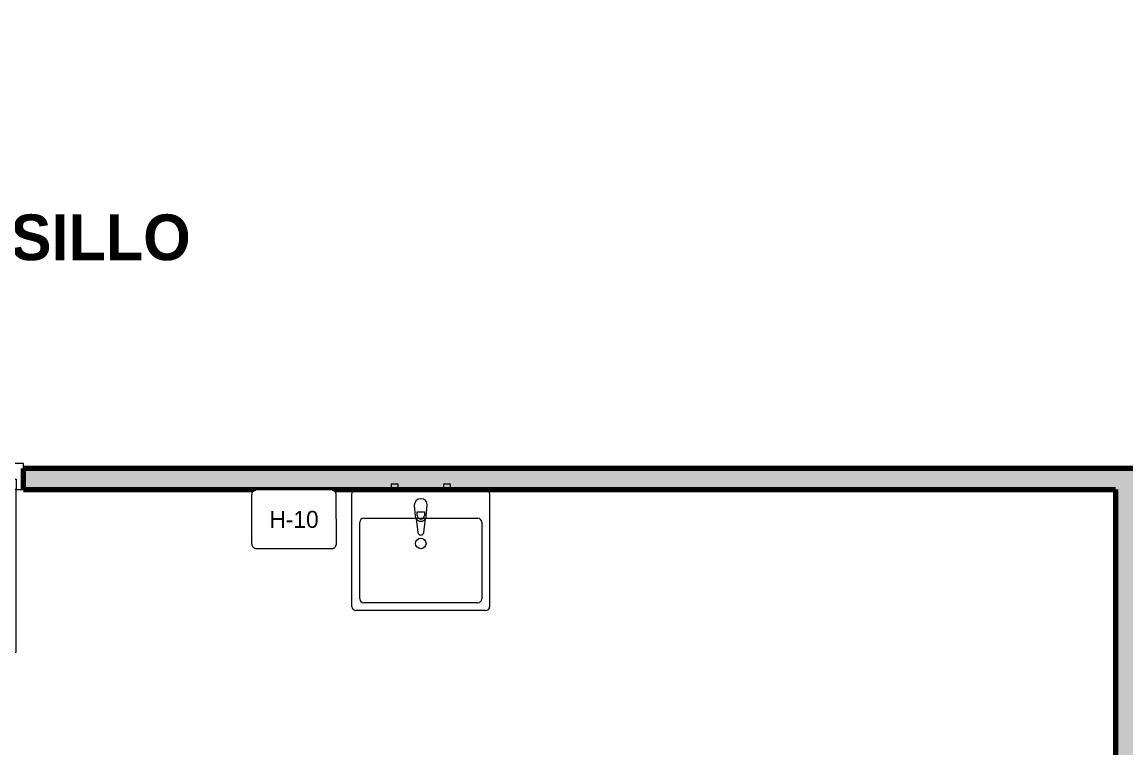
# Model space of a CAD drawing. Header units: metres. Extents: x 501.6 to 576.9, y -200.7 to -181.9.
# Drawn here: x 559.704 to 563.928, y -190.238 to -187.459 of the extents above; entities that cross this region are included whole.
import ezdxf
from ezdxf.enums import TextEntityAlignment as Align

# ---------------------------------------------------------------- set-up
doc = ezdxf.new("R2010")
doc.units = ezdxf.units.M
doc.header["$MEASUREMENT"] = 0
doc.set_wipeout_variables(frame=1)
doc.linetypes.add('Wipeout_Contour', pattern=[1, 0, -1])
for name, color, linetype in [('ARQ _ Cota - Parcial Exterior.Consultorio', 7, 'Continuous'), ('CER _ Estructura Metalica Tubo de FE LAC  21_2_X1_16_.Cerco', 7, 'Continuous'), ('EQP _ Accesorios de Baños .Consultorio', 7, 'Continuous'), ('Puertas ArchiCAD', 7, 'Continuous'), ('Structural - Bearing', 7, 'Continuous')]:
    doc.layers.add(name, color=color, linetype=linetype)
for name, color, linetype, lineweight, true_color in [('ARQ _ Cota - Parcial Exterior.Consultorio_Pluma_Nº__106', 171, 'Continuous', 15, 0xaaaaff), ('CER _ Estructura Metalica Tubo de FE LAC  21_2_X1_16_.Cerco_Pluma_Nº__75', 7, 'Continuous', 20, 0x405cbf), ('EQP _ Accesorios de Baños .Consultorio_Pluma_Nº__86', 7, 'Continuous', 20, 0x5555ff), ('Structural - Bearing_Pluma_Nº__106', 171, 'Continuous', 15, 0xaaaaff)]:
    doc.layers.add(name, color=color, linetype=linetype, lineweight=lineweight, true_color=true_color)
for name, color, linetype, lineweight in [('ARQ _ Cota - Parcial Exterior.Consultorio_Pluma_Nº__15', 214, 'Continuous', 25), ('ARQ _ Cota - Parcial Exterior.Consultorio_Pluma_Nº__43', 5, 'Continuous', 0), ('Dibujo & Figuras_Pluma_Nº__15', 214, 'Continuous', 25), ('Puertas ArchiCAD_Pluma_Nº__2', 8, 'Continuous', 0), ('Puertas ArchiCAD_Pluma_Nº__23', 5, 'Continuous', 9), ('Puertas ArchiCAD_Pluma_Nº__27', 7, 'Continuous', 70), ('Puertas ArchiCAD_Pluma_Nº__3', 5, 'Continuous', 15), ('Structural - Bearing_Pluma_Nº__27', 7, 'Continuous', 70)]:
    doc.layers.add(name, color=color, linetype=linetype, lineweight=lineweight)
doc.styles.add('Estilo_Generado_2', font='GOTHICB.TTF')
doc.styles.add('Estilo_Generado_3', font='GOTHIC.TTF')
doc.dimstyles.new('Estilo_Generado__1', dxfattribs={"dimtxt": 0.2, "dimasz": 0.076, "dimexe": 0.18, "dimexo": 0.3, "dimgap": 0.09, "dimtad": 0, "dimtih": 1, "dimtoh": 1, "dimzin": 0, "dimdsep": 46, "dimtxsty": 'Estilo_Generado_2', "dimblk": 'ARROWHEAD_2', "dimblk1": 'ARROWHEAD_2', "dimblk2": 'ARROWHEAD_2', "dimcen": 0.09, "dimclrd": 171, "dimclre": 171, "dimclrt": 214, "dimazin": 0, "dimtfac": 1, "dimtdec": 4, "dimtmove": 0, "dimatfit": 3, "dimfxl": 1, "dimtolj": 1, "dimtzin": 0, "dimarcsym": 0})

# ---------------------------------------------------------------- blocks, each defined once
blk = doc.blocks.new('Double Door 16_5')
at = {"layer": 'Puertas ArchiCAD_Pluma_Nº__2', "color": 8, "linetype": 'Continuous', "lineweight": 0}
for centre, start, end in [((-0.622, 0), 0, 90), ((0.622, 0), 90, 180)]:
    blk.add_arc(centre, 0.622, start, end, dxfattribs=at)
at = {"layer": 'Puertas ArchiCAD_Pluma_Nº__23', "color": 5, "linetype": 'Continuous', "lineweight": 9}
for p, q in [((-0.622, 0), (-0.65, 0)), ((-0.65, 0), (-0.65, -0.1)), ((-0.622, -0.04), (-0.622, 0)), ((0.65, 0), (0.622, 0)), ((0.622, 0), (0.622, -0.04)), ((0.65, -0.1), (0.65, 0)), ((-0.61, -0.04), (-0.622, -0.04)), ((-0.61, -0.1), (-0.61, -0.04)), ((0.622, -0.04), (0.61, -0.04)), ((0.61, -0.04), (0.61, -0.1)), ((-0.65, -0.1), (-0.61, -0.1)), ((0.61, -0.1), (0.65, -0.1))]:
    blk.add_line(p, q, dxfattribs=at)
at = {"layer": 'Puertas ArchiCAD_Pluma_Nº__27', "color": 7, "linetype": 'Continuous', "lineweight": 70}
for p, q in [((-0.65, 0), (-0.65, -0.08)), ((0.65, 0), (0.65, -0.08))]:
    blk.add_line(p, q, dxfattribs=at)
at = {"layer": 'Puertas ArchiCAD_Pluma_Nº__3', "color": 5, "linetype": 'Continuous', "lineweight": 15}
for p, q in [((-0.622, 0.622), (-0.622, 0)), ((-0.582, 0.622), (-0.622, 0.622)), ((-0.582, 0), (-0.582, 0.622)), ((0.582, 0), (0.582, 0.622)), ((0.582, 0.622), (0.622, 0.622)), ((0.622, 0.622), (0.622, 0)), ((-0.622, 0), (-0.582, 0)), ((0.622, 0), (0.582, 0))]:
    blk.add_line(p, q, dxfattribs=at)
blk = doc.blocks.new('Muro_33', base_point=(554.2284, -189.1687))
at = {"layer": 'Structural - Bearing_Pluma_Nº__106', "linetype": 'Continuous', "lineweight": 0, "true_color": 0xbfbffe}
blk.add_hatch(color=254, dxfattribs=at).paths.add_polyline_path([(559.7084, -189.2487), (568.1684, -189.2487), (568.1684, -189.1687), (559.7084, -189.1687)])
at = {"layer": 'Structural - Bearing_Pluma_Nº__27', "color": 7, "linetype": 'Continuous', "lineweight": 70}
blk.add_line((559.7084, -189.2487), (559.7084, -189.1687), dxfattribs=at)
at = {"layer": 'Structural - Bearing_Pluma_Nº__27', "color": 7, "linetype": 'Continuous', "lineweight": 70, "flags": 128}
for points in [[(568.1684, -189.1687), (559.7084, -189.1687)], [(559.7084, -189.2487), (563.8884, -189.2487)]]:
    blk.add_lwpolyline(points, dxfattribs=at)
at = {"layer": 'Puertas ArchiCAD', "color": 21, "linetype": 'Continuous', "lineweight": 20, "true_color": 0xff9955, "rotation": 180}
blk.add_blockref('Double Door 16_5', (559.0584, -189.2487), dxfattribs=at)
blk = doc.blocks.new('Muro_35', base_point=(563.8884, -189.1687))
at = {"layer": 'Structural - Bearing_Pluma_Nº__106', "linetype": 'Continuous', "lineweight": 0, "true_color": 0xbfbffe}
blk.add_hatch(color=254, dxfattribs=at).paths.add_polyline_path([(563.8884, -189.2487), (563.8884, -192.7487), (563.9684, -192.7487), (563.9684, -189.2487)])
at = {"layer": 'Structural - Bearing_Pluma_Nº__27', "color": 7, "linetype": 'Continuous', "lineweight": 70, "flags": 128}
for points in [[(563.8884, -189.2487), (563.8884, -190.8687)], [(563.9684, -192.7487), (563.9684, -189.2487)], [(563.8884, -190.9487), (563.8884, -192.7487)]]:
    blk.add_lwpolyline(points, dxfattribs=at)
blk = doc.blocks.new('Lavabo 22')
at = {"layer": 'CER _ Estructura Metalica Tubo de FE LAC  21_2_X1_16_.Cerco_Pluma_Nº__75', "color": 165, "linetype": 'Continuous', "lineweight": 20, "true_color": 0x405cbf}
for p, q in [((-0.2485, 0), (0.2485, 0)), ((-0.0865, 0.02), (-0.1135, 0.02)), ((-0.1135, 0.02), (-0.1135, 0)), ((-0.1135, 0), (-0.0865, 0)), ((-0.0865, 0), (-0.0865, 0.02)), ((0.1135, 0.02), (0.0865, 0.02)), ((0.0865, 0.02), (0.0865, 0)), ((0.0865, 0), (0.1135, 0)), ((0.1135, 0), (0.1135, 0.02)), ((-0.2635, -0.4485), (-0.2635, -0.015)), ((0.2635, -0.015), (0.2635, -0.4485)), ((-0.025, -0.06), (-0.021, -0.102)), ((0.021, -0.102), (0.025, -0.06)), ((-0.2335, -0.4185), (-0.2335, -0.125)), ((-0.2185, -0.11), (0.2185, -0.11)), ((-0.0177, -0.1115), (-0.0111, -0.1644)), ((-0.0136, -0.0998), (-0.0136, -0.0849)), ((-0.0136, -0.0849), (0.0136, -0.0849)), ((0.0111, -0.1644), (0.0177, -0.1115)), ((0.0136, -0.0849), (0.0136, -0.0998)), ((0.2335, -0.125), (0.2335, -0.4185)), ((0.2485, -0.4635), (-0.2485, -0.4635)), ((0.2185, -0.4335), (-0.2185, -0.4335))]:
    blk.add_line(p, q, dxfattribs=at)
blk.add_circle((0, -0.2064), 0.02, dxfattribs=at)
for centre, radius, start, end in [((-0.2485, -0.015), 0.015, 90, 180), ((0, -0.06), 0.025, 0, 180), ((0.2485, -0.015), 0.015, 0, 90), ((-0.2185, -0.125), 0.015, 90, 180), ((0, -0.1001), 0.0211, 185.1696, 212.771), ((0, -0.1001), 0.0211, 212.771, 327.229), ((0, -0.0998), 0.0136, 180, 0), ((0, -0.1001), 0.0211, 327.229, 354.8304), ((0.2185, -0.125), 0.015, 0, 90), ((0, -0.163), 0.0112, 187.1389, 352.8611), ((-0.2185, -0.4185), 0.015, 180, 270), ((0.2185, -0.4185), 0.015, 270, 0), ((-0.2485, -0.4485), 0.015, 180, 270), ((0.2485, -0.4485), 0.015, 270, 0)]:
    blk.add_arc(centre, radius, start, end, dxfattribs=at)
blk = doc.blocks.new('DISPENSADOR AUTOMATICO METALICO DE PAPEL TOALLA')
at = {"color": 254, "linetype": 'Wipeout_Contour', "lineweight": 0, "ltscale": 45.267279}
blk.add_wipeout([(0.3218, 0.0195), (0.3217, 0.0184), (0.3216, 0.018), (0.3216, 0.0175), (0.3201, 0.0108), (0.3188, 0.0081), (0.3168, 0.0058), (0.3156, 0.0045), (0.3145, 0.0034), (0.3132, 0.0025), (0.3119, 0.0017), (0.3105, 0.0011), (0.3077, 0.0003), (0.3046, 0), (0.0172, 0), (0.0145, 0.0003), (0.0117, 0.0011), (0.0103, 0.0017), (0.009, 0.0024), (0.0076, 0.0033), (0.0052, 0.0052), (0.0033, 0.0076), (0.0019, 0.0103), (0.0011, 0.0129), (0.0002, 0.0175), (0.0001, 0.018), (0.0001, 0.0184), (0, 0.0195), (0, 0.206), (0, 0.2065), (0.0004, 0.2102), (0.0012, 0.2129), (0.002, 0.2154), (0.0034, 0.2181), (0.0053, 0.2205), (0.0077, 0.2224), (0.0104, 0.2238), (0.0119, 0.2245), (0.0144, 0.2252), (0.0144, 0.2273), (0.3073, 0.2273), (0.3073, 0.2253), (0.3075, 0.2253), (0.3076, 0.2253), (0.3076, 0.2253), (0.3078, 0.2252), (0.3105, 0.2244), (0.3106, 0.2244), (0.3108, 0.2244), (0.3109, 0.2243), (0.3135, 0.2229), (0.3136, 0.2229), (0.3138, 0.2227), (0.3162, 0.2208), (0.3164, 0.2206), (0.3184, 0.2181), (0.3185, 0.218), (0.3186, 0.2179), (0.3186, 0.2178), (0.32, 0.2151), (0.3202, 0.2148), (0.3203, 0.2145), (0.3203, 0.2143), (0.3212, 0.2114), (0.3212, 0.2112), (0.3213, 0.211), (0.3215, 0.2092)], dxfattribs=at).dxf.layer = 'EQP _ Accesorios de Baños .Consultorio'
at = {"layer": 'EQP _ Accesorios de Baños .Consultorio_Pluma_Nº__86', "color": 173, "linetype": 'Continuous', "lineweight": 20, "true_color": 0x5555ff}
for p, q in [((0.0004, 0.2102), (0.0012, 0.2129)), ((0.0012, 0.2129), (0.002, 0.2154)), ((0.002, 0.2154), (0.0034, 0.2181)), ((0.0034, 0.2181), (0.0053, 0.2205)), ((0.0053, 0.2205), (0.0077, 0.2224)), ((0.0077, 0.2224), (0.0104, 0.2238)), ((0.0104, 0.2238), (0.0119, 0.2245)), ((0.0119, 0.2245), (0.0144, 0.2252)), ((0.0144, 0.2273), (0.3073, 0.2273)), ((0.0144, 0.2252), (0.0144, 0.2273)), ((0.3073, 0.2273), (0.3073, 0.2253)), ((0.3073, 0.2253), (0.3075, 0.2253)), ((0.3075, 0.2253), (0.3076, 0.2253)), ((0.3076, 0.2253), (0.3078, 0.2252)), ((0.3076, 0.2253), (0.3076, 0.2253)), ((0.3078, 0.2252), (0.3105, 0.2244)), ((0.3105, 0.2244), (0.3106, 0.2244)), ((0.3106, 0.2244), (0.3108, 0.2244)), ((0.3108, 0.2244), (0.3109, 0.2243)), ((0.3109, 0.2243), (0.3135, 0.2229)), ((0.3135, 0.2229), (0.3136, 0.2229)), ((0.3136, 0.2229), (0.3138, 0.2227)), ((0.3138, 0.2227), (0.3162, 0.2208)), ((0.3162, 0.2208), (0.3164, 0.2206)), ((0.3164, 0.2206), (0.3184, 0.2181)), ((0.3184, 0.2181), (0.3185, 0.218)), ((0.3185, 0.218), (0.3186, 0.2179)), ((0.3186, 0.2179), (0.3186, 0.2178)), ((0.3186, 0.2178), (0.32, 0.2151)), ((0.32, 0.2151), (0.3202, 0.2148)), ((0.3202, 0.2148), (0.3203, 0.2145)), ((0.3203, 0.2145), (0.3203, 0.2143)), ((0.3203, 0.2143), (0.3212, 0.2114)), ((0.3212, 0.2114), (0.3212, 0.2112)), ((0, 0.2065), (0.0004, 0.2102)), ((0, 0.206), (0, 0.2065)), ((0, 0.0195), (0, 0.206)), ((0.3212, 0.2112), (0.3213, 0.211)), ((0.3213, 0.211), (0.3215, 0.2092)), ((0.3215, 0.2092), (0.3218, 0.0195)), ((0.0001, 0.0184), (0, 0.0195)), ((0.0001, 0.018), (0.0001, 0.0184)), ((0.0002, 0.0175), (0.0001, 0.018)), ((0.0011, 0.0129), (0.0002, 0.0175)), ((0.0019, 0.0103), (0.0011, 0.0129)), ((0.0033, 0.0076), (0.0019, 0.0103)), ((0.0052, 0.0052), (0.0033, 0.0076)), ((0.0076, 0.0033), (0.0052, 0.0052)), ((0.009, 0.0024), (0.0076, 0.0033)), ((0.0103, 0.0017), (0.009, 0.0024)), ((0.0117, 0.0011), (0.0103, 0.0017)), ((0.0145, 0.0003), (0.0117, 0.0011)), ((0.0172, 0), (0.0145, 0.0003)), ((0.3046, 0), (0.0172, 0)), ((0.3077, 0.0003), (0.3046, 0)), ((0.3105, 0.0011), (0.3077, 0.0003)), ((0.3119, 0.0017), (0.3105, 0.0011)), ((0.3132, 0.0025), (0.3119, 0.0017)), ((0.3145, 0.0034), (0.3132, 0.0025)), ((0.3156, 0.0045), (0.3145, 0.0034)), ((0.3168, 0.0058), (0.3156, 0.0045)), ((0.3188, 0.0081), (0.3168, 0.0058)), ((0.3201, 0.0108), (0.3188, 0.0081)), ((0.3216, 0.0175), (0.3201, 0.0108)), ((0.3217, 0.0184), (0.3216, 0.018)), ((0.3216, 0.018), (0.3216, 0.0175)), ((0.3218, 0.0195), (0.3217, 0.0184))]:
    blk.add_line(p, q, dxfattribs=at)
at = {"layer": 'EQP _ Accesorios de Baños .Consultorio_Pluma_Nº__86', "color": 173, "linetype": 'Continuous', "lineweight": 20, "true_color": 0x5555ff, "style": 'Estilo_Generado_3'}
blk.add_attdef('DUMMY_15', text='', height=0.065, dxfattribs=at).set_placement((0.1609, 0.1131), align=Align.MIDDLE_CENTER)
blk = doc.blocks.new('*D89')
at = {"layer": 'ARQ _ Cota - Parcial Exterior.Consultorio_Pluma_Nº__106', "color": 161, "linetype": 'Continuous', "lineweight": 15, "true_color": 0xaaaaff, "transparency": 16777216}
for p, q in [((540.9515, -182.8087), (540.9515, -182.7598)), ((541.2515, -182.8087), (540.8765, -182.8087)), ((540.9515, -191.6088), (540.9515, -182.8087)), ((540.9515, -200.6487), (540.9515, -191.8486)), ((541.2515, -200.6487), (540.8765, -200.6487)), ((540.9515, -200.6976), (540.9515, -200.6487))]:
    blk.add_line(p, q, dxfattribs=at)
at = {"layer": 'ARQ _ Cota - Parcial Exterior.Consultorio_Pluma_Nº__43', "color": 5, "linetype": 'Continuous', "lineweight": 0, "transparency": 16777216}
for p, q in [((541.0015, -182.8376), (540.9015, -182.7799)), ((540.9015, -200.6199), (541.0015, -200.6776))]:
    blk.add_line(p, q, dxfattribs=at)
at = {"layer": 'ARQ _ Cota - Parcial Exterior.Consultorio_Pluma_Nº__15', "color": 214, "lineweight": 25, "transparency": 16777216, "insert": (540.5958, -191.8287), "char_height": 0.2, "attachment_point": 7, "style": 'Estilo_Generado_2'}
blk.add_mtext('\\A1;17.84', dxfattribs=at)
blk = doc.blocks.new('ARROWHEAD_2')
at = {"color": 0, "linetype": 'Continuous', "lineweight": 0}
for p, q in [((-0.378, -0.655), (0.378, 0.655)), ((0, 0), (-1, 0))]:
    blk.add_line(p, q, dxfattribs=at)
blk = doc.blocks.new('*D90')
at = {"layer": 'ARQ _ Cota - Parcial Exterior.Consultorio_Pluma_Nº__106', "color": 161, "linetype": 'Continuous', "lineweight": 15, "true_color": 0xaaaaff, "transparency": 16777216}
for p, q in [((576.5409, -182.8087), (576.5409, -182.7598)), ((576.6159, -182.8087), (576.2409, -182.8087)), ((576.5409, -191.6088), (576.5409, -182.8087)), ((576.5409, -200.6487), (576.5409, -191.8486)), ((576.6159, -200.6487), (576.2409, -200.6487)), ((576.5409, -200.6976), (576.5409, -200.6487))]:
    blk.add_line(p, q, dxfattribs=at)
at = {"layer": 'ARQ _ Cota - Parcial Exterior.Consultorio_Pluma_Nº__43', "color": 5, "linetype": 'Continuous', "lineweight": 0, "transparency": 16777216}
for p, q in [((576.5909, -182.8376), (576.4909, -182.7799)), ((576.4909, -200.6199), (576.5909, -200.6776))]:
    blk.add_line(p, q, dxfattribs=at)
at = {"layer": 'ARQ _ Cota - Parcial Exterior.Consultorio_Pluma_Nº__15', "color": 214, "lineweight": 25, "transparency": 16777216, "insert": (576.1851, -191.8287), "char_height": 0.2, "attachment_point": 7, "style": 'Estilo_Generado_2'}
blk.add_mtext('\\A1;17.84', dxfattribs=at)
blk = doc.blocks.new('*D92')
at = {"layer": 'ARQ _ Cota - Parcial Exterior.Consultorio_Pluma_Nº__106', "color": 161, "linetype": 'Continuous', "lineweight": 15, "true_color": 0xaaaaff, "transparency": 16777216}
for p, q in [((554.9484, -194.7287), (554.9484, -194.3537)), ((574.4084, -194.7287), (574.4084, -194.3537)), ((554.9484, -194.6537), (564.3027, -194.6537)), ((565.0541, -194.6537), (574.4084, -194.6537))]:
    blk.add_line(p, q, dxfattribs=at)
at = {"layer": 'ARQ _ Cota - Parcial Exterior.Consultorio_Pluma_Nº__43', "color": 5, "linetype": 'Continuous', "lineweight": 0, "transparency": 16777216}
for p, q in [((554.9773, -194.6037), (554.9195, -194.7037)), ((574.4373, -194.6037), (574.3795, -194.7037))]:
    blk.add_line(p, q, dxfattribs=at)
at = {"layer": 'ARQ _ Cota - Parcial Exterior.Consultorio_Pluma_Nº__15', "color": 214, "lineweight": 25, "transparency": 16777216, "insert": (564.3226, -194.7537), "char_height": 0.2, "attachment_point": 7, "style": 'Estilo_Generado_2'}
blk.add_mtext('\\A1;19.46', dxfattribs=at)

msp = doc.modelspace()

# ---------------------------------------------------------------- block references
at = {"layer": 'CER _ Estructura Metalica Tubo de FE LAC  21_2_X1_16_.Cerco', "color": 8, "linetype": 'Continuous', "lineweight": 0}
msp.add_blockref('Lavabo 22', (561.2296, -189.2487), dxfattribs=at)
at = {"layer": 'Structural - Bearing', "color": 7, "lineweight": 70}
for name, p in [('Muro_33', (554.2284, -189.1687)), ('Muro_35', (563.8884, -189.1687))]:
    msp.add_blockref(name, p, dxfattribs=at)

# ---------------------------------------------------------------- texts
at = {"layer": 'Dibujo & Figuras_Pluma_Nº__15', "color": 214, "linetype": 'Continuous', "lineweight": 25, "insert": (559.3349, -188.3731), "char_height": 0.175, "attachment_point": 7, "style": 'Estilo_Generado_2'}
msp.add_mtext('\\A1;PASILLO', dxfattribs=at)

# ---------------------------------------------------------------- next in the draw order: block references
at = {"layer": 'EQP _ Accesorios de Baños .Consultorio_Pluma_Nº__86', "color": 173, "linetype": 'Continuous', "lineweight": 20, "true_color": 0x5555ff}
msp.add_blockref('DISPENSADOR AUTOMATICO METALICO DE PAPEL TOALLA', (560.5835, -189.476), dxfattribs=at).add_auto_attribs({'DUMMY_15': 'H-10'})

# ---------------------------------------------------------------- next in the draw order: dimensions: what is measured, and where the dimension line sits
at = {"layer": 'ARQ _ Cota - Parcial Exterior.Consultorio', "color": 161, "linetype": 'Continuous', "lineweight": 15, "true_color": 0xaaaaff}
for base, picture, middle in [((540.9515, -182.8087), '*D89', (540.9318, -191.7287)), ((576.5409, -182.8087), '*D90', (576.5211, -191.7287))]:
    dim = msp.add_linear_dim(base=base, p1=(554.9484, -200.6487), p2=(576.3584, -182.8087), angle=90, dimstyle='Estilo_Generado__1', dxfattribs=at)
    dim.commit()
    dim.dimension.update_dxf_attribs({"geometry": picture, "text_midpoint": middle, "dimtype": 160})
dim = msp.add_linear_dim(base=(574.4084, -194.6537), p1=(554.9484, -193.5287), p2=(574.4084, -187.7687), dimstyle='Estilo_Generado__1', dxfattribs=at)
dim.commit()
dim.dimension.update_dxf_attribs({"geometry": '*D92', "text_midpoint": (564.6586, -194.6537), "dimtype": 160})

doc.saveas('drawing.dxf')
